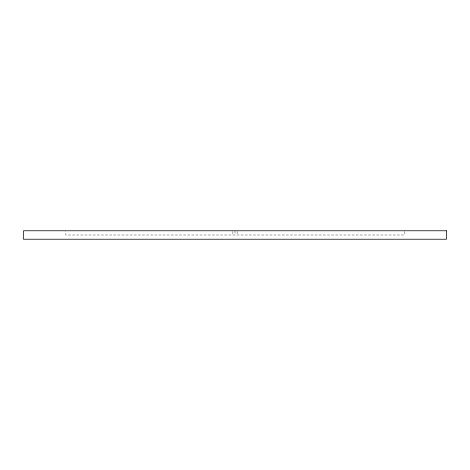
<?xml version="1.0" encoding="UTF-8"?>
<svg xmlns="http://www.w3.org/2000/svg" width="470" height="470" viewBox="0 0 470 470"><rect width="100%" height="100%" fill="white"/><g stroke="black" fill="none" stroke-linecap="round" stroke-linejoin="round"><path stroke-width="0.35" stroke-dasharray="2.35 1.76" d="M404.2 231.475L404.2 235L65.8 235L65.8 231.475M237.115 231.475L237.115 235M235 230.77L235 235M232.885 231.475L232.885 235"/><path stroke-width="0.7" d="M446.5 230.77L23.5 230.77L23.5 239.23L446.5 239.23L446.5 230.77"/></g></svg>
